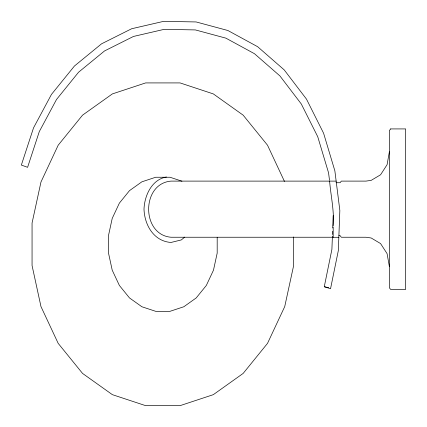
<?xml version="1.0" encoding="UTF-8"?>
<svg xmlns="http://www.w3.org/2000/svg" width="427" height="427" viewBox="0 0 427 427"><rect width="100%" height="100%" fill="white"/><g stroke="black" fill="none" stroke-linecap="round" stroke-linejoin="round"><path stroke-width="0.64" d="M332.398 236.184L331.902 249.384L324.274 286.725L330.546 288.721L338.339 250.553L339.844 210.479L334.864 170.837L323.586 133.213L306.469 99.101L284.195 69.879L257.646 46.708L227.901 30.514L196.132 21.948L163.621 21.35L131.66 28.742L101.53 43.837L74.442 66.02L51.464 94.41L33.53 127.87L21.35 165.068L27.595 167.315L39.289 131.607L56.508 99.486L78.563 72.227L104.567 50.93L133.491 36.444L164.171 29.346L195.385 29.922L225.883 38.147L254.444 53.69L279.925 75.937L301.307 103.991L317.741 136.731L328.566 172.855L329.495 180.21M332.462 234.519L332.585 231.258M332.708 227.991L333.177 215.55M389.387 151.766L387.081 164.71L380.58 174.776L371.18 180.365L365.971 181.107L341.322 181.107L340.084 182.724L336.017 182.724M184.71 237.124L181.31 239.931L170.981 242.461C153.763 241.239 144.545 225.034 144 209.177C144.502 195.619 151.793 179.431 166.466 176.997M336.156 181.117L171.062 181.107C141.177 183.519 141.172 234.829 171.062 237.241L333.188 237.241L333.188 227.073M338.921 235.624L340.084 235.624L341.322 237.241L365.971 237.241L371.18 237.988L380.58 243.571L387.081 253.643L389.387 266.581M332.355 237.295L338.835 237.295M324.274 286.725L328.742 287.734M181.939 181.192L170.005 177.248L155.695 177.248L141.876 181.817L129.488 190.645L119.373 203.124L112.216 218.41L108.517 235.458L108.517 253.11L112.216 270.158L119.373 285.444L129.488 297.929L141.876 306.751L155.695 311.32L170.005 311.32L183.823 306.751L196.212 297.929L206.332 285.444L213.484 270.158L217.188 253.11L217.188 237.423M284.451 181.395L267.515 145.201L243.16 115.162L213.335 93.913L180.071 82.918L145.634 82.918L112.365 93.913L82.539 115.162L58.189 145.201L40.971 181.998L32.057 223.038L32.057 265.53L40.971 306.57L58.189 343.367L82.539 373.411L112.365 394.655L145.634 405.65L180.071 405.65L213.335 394.655L243.16 373.411L267.515 343.367L284.734 306.57L293.648 265.53L293.648 236.98M333.188 225.771C334.362 210.724 330.818 195.988 329.607 181.107M390.652 128.922L389.387 130.55L389.387 287.803L390.652 289.426L405.65 289.426L405.65 128.922L390.652 128.922"/></g></svg>
